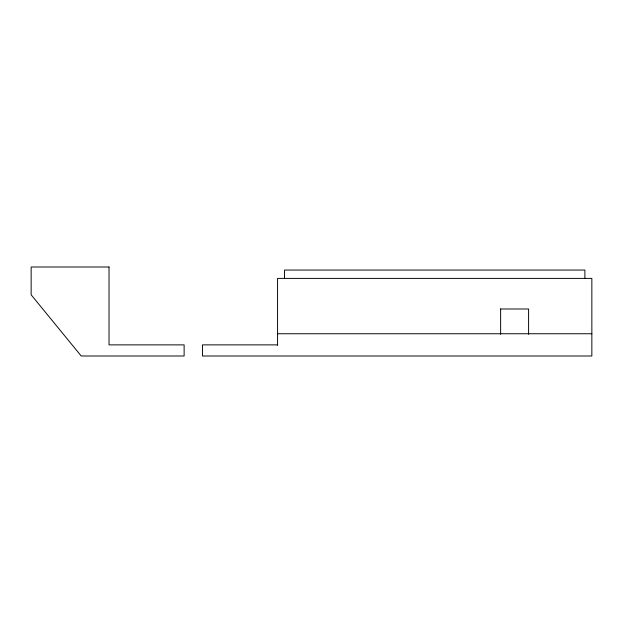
<?xml version="1.0" encoding="UTF-8"?>
<svg xmlns="http://www.w3.org/2000/svg" width="623" height="623" viewBox="0 0 623 623"><rect width="100%" height="100%" fill="white"/><g stroke="black" fill="none" stroke-linecap="round" stroke-linejoin="round"><path stroke-width="0.93" d="M500.417 308.992L528.592 308.992L528.592 334.302M277.57 333.749L591.85 333.749M277.57 344.877L202.475 344.877L202.475 355.998L591.85 355.998L591.85 278.395L277.57 278.395L277.57 345.329M584.896 278.395L584.896 270.055L284.524 270.055L284.524 278.395M500.627 308.992L500.627 334.302M109.025 267.002L31.15 267.002L31.15 294.811L81.216 355.998L184.12 355.998L184.12 344.877L109.025 344.877L109.025 267.002"/></g></svg>
